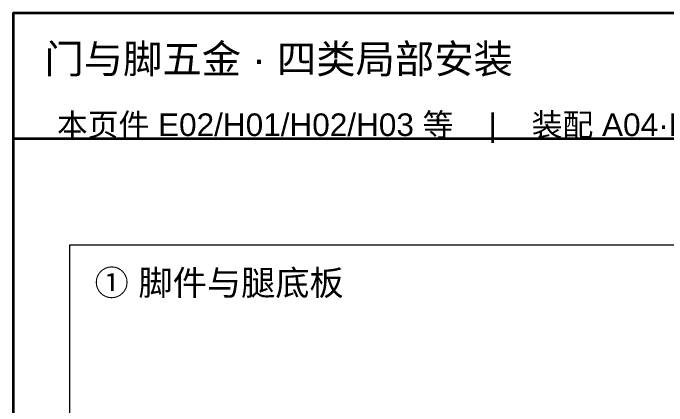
# Model space of a CAD drawing. Header units: millimetres. Extents: x 50 to 612415, y 2 to 4150.
# Drawn here: x 564050 to 565093, y 3524 to 4150 of the extents above; entities that cross this region are included whole.
import ezdxf

# ---------------------------------------------------------------- set-up
doc = ezdxf.new("R2010")
doc.units = ezdxf.units.MM
for name, color, linetype, lineweight in [('DIM', 7, 'Continuous', 13), ('FRAME', 7, 'Continuous', 35), ('NOTE', 7, 'Continuous', 18)]:
    doc.layers.add(name, color=color, linetype=linetype, lineweight=lineweight)
doc.styles.add('CN', font='Arial Unicode.ttf')

msp = doc.modelspace()

# ---------------------------------------------------------------- linework, layer by layer
at = {"layer": 'DIM'}
msp.add_lwpolyline([(564140, 2250), (566900, 2250), (566900, 3780), (564140, 3780)], close=True, dxfattribs=at)
at = {"layer": 'FRAME'}
msp.add_line((564050, 3950), (569890, 3950), dxfattribs=at)
msp.add_lwpolyline([(564050, 50), (569890, 50), (569890, 4150), (564050, 4150)], close=True, dxfattribs=at)

# ---------------------------------------------------------------- texts
at = {"layer": 'NOTE', "attachment_point": 1, "style": 'CN'}
for s, insert, char_height, width in [('门与脚五金 · 四类局部安装', (564100, 4100), 46, 4840), ('本页件 E02/H01/H02/H03 等    |    装配 A04·P17    |    三维 A02·P05 / V03·P08    |    索引 I01·P01 / I02·P02', (564120, 3990), 36, 5700), ('① 脚件与腿底板', (564180, 3740), 40, 2680)]:
    msp.add_mtext(s, dxfattribs=dict(at, insert=insert, char_height=char_height, width=width))

doc.saveas('drawing.dxf')
